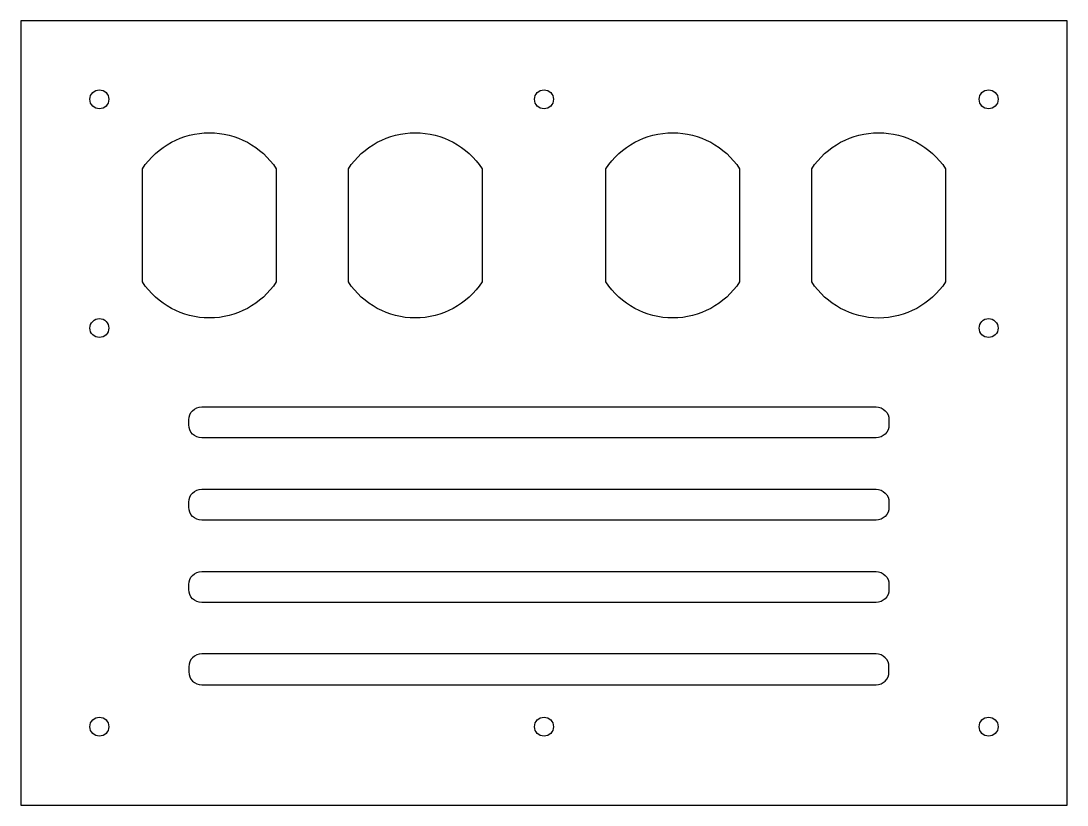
# Model space of a CAD drawing. Header units: millimetres. Extents: x -6 to 197, y -6 to 146.
import ezdxf

# ---------------------------------------------------------------- set-up
doc = ezdxf.new("R2010")
doc.units = ezdxf.units.MM
doc.layers.get('0').update_dxf_attribs({"linetype": 'CONTINUOUS'})

msp = doc.modelspace()

# ---------------------------------------------------------------- linework, layer by layer
for p, q in [((196.85, 146.05), (-6.35, 146.05)), ((-6.35, 146.05), (-6.35, -6.35)), ((196.85, -6.35), (196.85, 146.05)), ((-6.35, -6.35), (196.85, -6.35))]:
    msp.add_line(p, q)
for points in [[(43.25, 117.32), (43.25, 106.32), (43.25, 95.32, -0.538462), (17.25, 95.32), (17.25, 106.32), (17.25, 117.32, -0.538462)], [(57.25, 95.32), (57.25, 117.32, -0.538462), (83.25, 117.32), (83.25, 95.32, -0.538462)], [(107.25, 117.32, -0.538462), (133.25, 117.32), (133.25, 95.32, -0.538462), (107.25, 95.32)], [(147.25, 117.32, -0.538462), (173.25, 117.32), (173.25, 95.32, -0.539353), (147.25, 95.32)], [(159.76, 65.03), (28.76, 65.03, -0.414214), (26.26, 67.53), (26.26, 68.53, -0.414214), (28.76, 71.03), (159.76, 71.03, -0.414214), (162.26, 68.53), (162.26, 67.53, -0.414214)], [(159.76, 49.03), (28.76, 49.03, -0.414214), (26.26, 51.53), (26.26, 52.53, -0.414214), (28.76, 55.03), (159.76, 55.03, -0.414214), (162.26, 52.53), (162.26, 51.53, -0.414214)], [(159.76, 33.03), (28.76, 33.03, -0.414214), (26.26, 35.53), (26.26, 36.53, -0.414214), (28.76, 39.03), (159.76, 39.03, -0.414214), (162.26, 36.53), (162.26, 35.53, -0.414214)], [(159.76, 23.03), (28.76, 23.03, 0.414214), (26.26, 20.53), (26.26, 19.53, 0.414214), (28.76, 17.03), (159.76, 17.03, 0.414214), (162.26, 19.53), (162.26, 20.53, 0.414214)]]:
    msp.add_lwpolyline(points, format="xyb", close=True)
for centre in [(8.89, 130.81), (95.25, 130.81), (181.61, 130.81), (8.89, 86.36), (181.61, 86.36), (8.89, 8.89), (95.25, 8.89), (181.61, 8.89)]:
    msp.add_circle(centre, 1.84)

doc.saveas('drawing.dxf')
